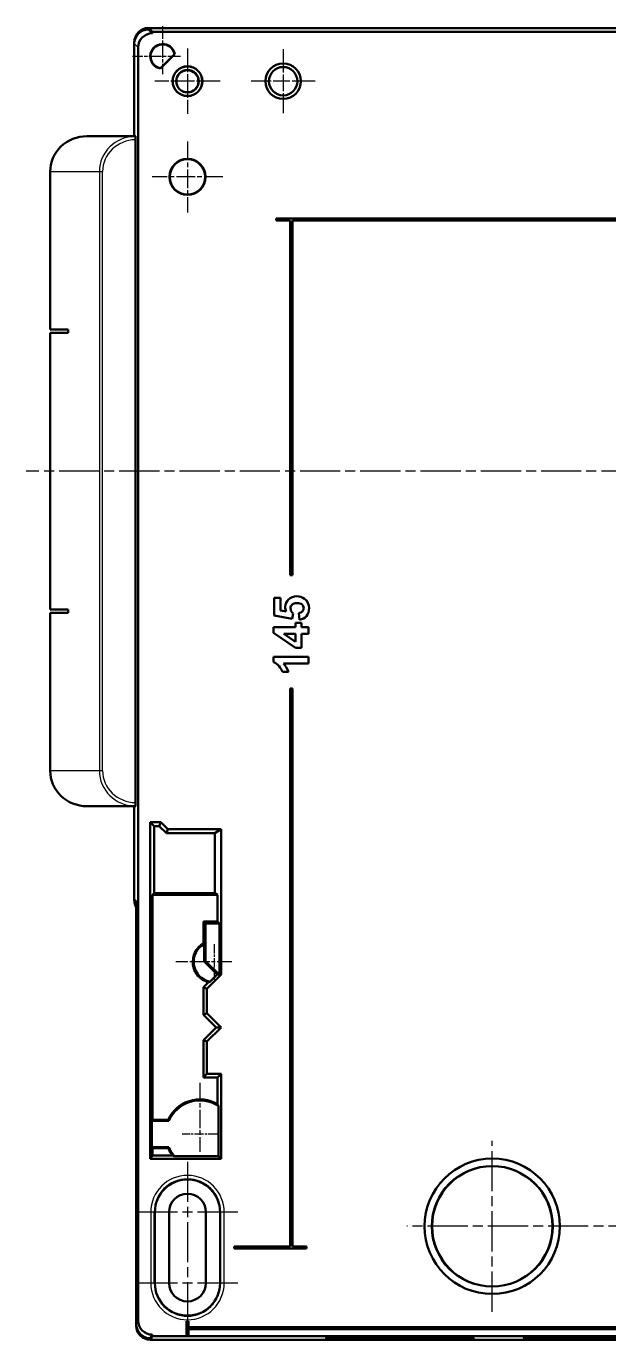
# Model space of a CAD drawing. Header units: millimetres. Extents: x 1 to 1188, y 1 to 840.
# Drawn here: x 881.7 to 963.9, y 304.7 to 490 of the extents above; entities that cross this region are included whole.
import ezdxf

# ---------------------------------------------------------------- set-up
doc = ezdxf.new("R2010")
doc.units = ezdxf.units.MM
doc.linetypes.add('CHAIN', pattern=[0.3543, 0.2362, -0.0295, 0.0591, -0.0295])
doc.linetypes.add('DASH_DOT', pattern=[0.37, 0.24, -0.06, 0.01, -0.06])
for name, color, linetype, lineweight in [('Mittellinie (ISO)', 1, 'DASH_DOT', 25), ('Mittelpunktmarkierung (ISO)', 1, 'DASH_DOT', 25), ('Sichtbar (ISO)', 7, 'Continuous', 50), ('Sichtbar schmal (ISO)', 1, 'Continuous', 25)]:
    doc.layers.add(name, color=color, linetype=linetype, lineweight=lineweight)

msp = doc.modelspace()

# ---------------------------------------------------------------- linework, layer by layer
at = {"layer": 'Mittellinie (ISO)', "linetype": 'CHAIN', "ltscale": 23.990969}
for p, q in [((1130.0196302, 427.2475709), (881.7241443, 427.2475709)), ((904.4657795, 329.8475709), (904.4657795, 305.6475709)), ((1071.5157795, 320.7475709), (935.4157795, 320.7475709))]:
    msp.add_line(p, q, dxfattribs=at)
at = {"layer": 'Mittelpunktmarkierung (ISO)', "linetype": 'CHAIN', "ltscale": 7.50055}
for p, q in [((900.9657795, 489.9975709), (900.9657795, 483.2475709)), ((903.4657795, 485.7475709), (896.7157795, 485.7475709))]:
    msp.add_line(p, q, dxfattribs=at)
at = {"layer": 'Mittelpunktmarkierung (ISO)', "linetype": 'CHAIN', "ltscale": 10.223008}
for p, q in [((904.4657795, 486.8475709), (904.4657795, 477.6475709)), ((909.0657795, 482.2475709), (899.8657795, 482.2475709))]:
    msp.add_line(p, q, dxfattribs=at)
at = {"layer": 'Mittelpunktmarkierung (ISO)', "linetype": 'CHAIN', "ltscale": 10.000767}
for p, q in [((917.9657795, 486.7475709), (917.9657795, 477.7475709)), ((922.4657795, 482.2475709), (913.4657795, 482.2475709))]:
    msp.add_line(p, q, dxfattribs=at)
at = {"layer": 'Mittelpunktmarkierung (ISO)', "linetype": 'CHAIN', "ltscale": 11.111974}
for p, q in [((904.4657795, 473.7475709), (904.4657795, 463.7475709)), ((909.4657795, 468.7475709), (899.4657795, 468.7475709))]:
    msp.add_line(p, q, dxfattribs=at)
at = {"layer": 'Mittelpunktmarkierung (ISO)', "linetype": 'CHAIN', "ltscale": 5.555937}
for p, q in [((908.2157795, 360.5475709), (908.2157795, 355.5475709)), ((908.7157795, 333.7475709), (903.7157795, 333.7475709))]:
    msp.add_line(p, q, dxfattribs=at)
at = {"layer": 'Mittelpunktmarkierung (ISO)', "linetype": 'CHAIN', "ltscale": 8.744088}
msp.add_line((910.7157795, 358.0475709), (902.8466925, 358.0475709), dxfattribs=at)
at = {"layer": 'Mittelpunktmarkierung (ISO)', "linetype": 'CHAIN', "ltscale": 10.835986}
msp.add_line((906.2157795, 340.9992028), (906.2157795, 331.2475709), dxfattribs=at)
at = {"layer": 'Mittelpunktmarkierung (ISO)', "linetype": 'CHAIN', "ltscale": 23.990969}
for p, q in [((947.4657795, 308.6975709), (947.4657795, 332.7975709)), ((911.5657795, 322.7475709), (897.3657795, 322.7475709)), ((911.5657795, 312.7475709), (897.3657795, 312.7475709))]:
    msp.add_line(p, q, dxfattribs=at)
at = {"layer": 'Sichtbar (ISO)'}
for p, q in [((898.9630385, 489.7475709), (1107.9685204, 489.7475709)), ((898.9657307, 489.5475709), (898.9757795, 489.5475709)), ((898.9757795, 489.5475709), (898.9757795, 489.7475709)), ((1107.9557795, 489.7475709), (898.9757795, 489.7475709)), ((898.9757795, 489.7475709), (899.5133496, 489.2100008)), ((898.9757795, 489.5475709), (899.5133496, 489.0100008)), ((899.5133496, 489.2100008), (1107.4182093, 489.2100008)), ((899.5133496, 489.2100008), (899.5133496, 489.0100008)), ((896.9657795, 474.4975709), (896.9657795, 487.7503118)), ((896.9657795, 487.5476196), (896.9657795, 474.4975709)), ((899.5133496, 489.0100008), (899.5033009, 489.0100008)), ((897.5033496, 307.4642219), (897.5033496, 487.0100495)), ((900.6398802, 484.0815065), (902.6318438, 486.0734702)), ((902.6883911, 486.0559689), (900.6573815, 484.0249593)), ((897.134296, 474.4975709), (890.276135, 474.4975709)), ((896.9657795, 474.4878941), (896.9657795, 474.4904266)), ((896.9657795, 474.4904266), (896.9657795, 474.4878941)), ((893.4254844, 472.8975709), (893.4266228, 472.8975709)), ((897.1401403, 380.4981807), (897.1401403, 473.9969611)), ((885.0997541, 469.4975709), (885.0997541, 447.2475709)), ((916.9657795, 462.8975709), (973.1657795, 462.8975709)), ((916.9657795, 462.5975709), (916.9657795, 462.8975709)), ((918.9657795, 462.5975709), (916.9657795, 462.5975709)), ((918.9657795, 412.5975709), (918.9657795, 462.5975709)), ((919.2657795, 462.5975709), (919.2657795, 412.5975709)), ((991.4657795, 462.5975709), (919.2657795, 462.5975709)), ((885.0997541, 447.2475709), (887.6452714, 447.2475709)), ((887.6452714, 446.7475709), (885.0997541, 446.7475709)), ((885.0997541, 446.7475709), (885.0997541, 407.7475709)), ((887.6452714, 447.2475709), (887.6452714, 446.7475709)), ((918.9657795, 412.5975709), (919.2657795, 412.5975709)), ((885.0997541, 407.7475709), (887.6452714, 407.7475709)), ((887.6452714, 407.7475709), (887.6452714, 407.2475709)), ((916.7026198, 406.8988401), (916.7026198, 409.38047)), ((916.7026198, 409.38047), (917.5810433, 409.38047)), ((917.5810433, 409.38047), (917.5810433, 407.610263)), ((917.5810433, 407.610263), (918.4127067, 407.4633024)), ((887.6452714, 407.2475709), (885.0997541, 407.2475709)), ((885.0997541, 407.2475709), (885.0997541, 384.9975709)), ((919.25105, 406.4178782), (916.7026198, 406.8988401)), ((919.3612705, 407.1794012), (919.25105, 406.4178782)), ((919.7219919, 405.2355135), (919.7219919, 405.8433959)), ((919.7219919, 405.8433959), (920.5469752, 405.8433959)), ((920.2730941, 406.3043177), (920.1762337, 407.2395215)), ((920.5469752, 405.8433959), (920.5469752, 405.2355135)), ((916.6157795, 404.4472703), (916.6157795, 405.2355135)), ((916.6157795, 405.2355135), (919.7219919, 405.2355135)), ((919.7253319, 402.3230218), (916.6157795, 404.4472703)), ((918.0486452, 404.3270298), (919.7219919, 403.2014453)), ((919.7219919, 404.3270298), (918.0486452, 404.3270298)), ((919.7219919, 403.2014453), (919.7219919, 404.3270298)), ((920.5469752, 405.2355135), (921.5322791, 405.2355135)), ((920.5469752, 404.3270298), (920.5469752, 402.3230218)), ((921.5322791, 404.3270298), (920.5469752, 404.3270298)), ((921.5322791, 405.2355135), (921.5322791, 404.3270298)), ((920.5469752, 402.3230218), (919.7253319, 402.3230218)), ((916.6157795, 400.3223538), (916.6157795, 401.0838768)), ((916.6157795, 401.0838768), (921.5322791, 401.0838768)), ((921.5322791, 400.1453331), (917.995205, 400.1453331)), ((921.5322791, 401.0838768), (921.5322791, 400.1453331)), ((918.7066278, 398.9329082), (917.8549244, 398.9329082)), ((919.2657795, 396.5975709), (918.9657795, 396.5975709)), ((918.9657795, 317.8975709), (918.9657795, 396.5975709)), ((919.2657795, 396.5975709), (919.2657795, 317.8975709)), ((890.276135, 379.9975709), (897.134296, 379.9975709)), ((893.4266231, 381.5975709), (893.4254845, 381.5975709)), ((896.9657795, 380.0047152), (896.9657795, 380.0072477)), ((896.9657795, 380.0072477), (896.9657795, 380.0047152)), ((896.9657795, 366.74483), (896.9657795, 379.9975709)), ((896.9657795, 379.9975709), (896.9657795, 366.9477171)), ((899.2157795, 377.7475709), (900.7157795, 377.7475709)), ((899.2157795, 330.2475709), (899.2157795, 377.7475709)), ((899.2157795, 377.7475709), (899.7699356, 377.1934148)), ((900.4862405, 377.1934148), (899.7699356, 377.1934148)), ((899.7699356, 377.1934148), (899.7699356, 367.7475709)), ((900.4862405, 377.1934148), (900.7157795, 377.7475709)), ((901.4862405, 376.1934148), (900.4862405, 377.1934148)), ((900.7157795, 377.7475709), (901.7157795, 376.7475709)), ((901.7157795, 376.7475709), (901.4862405, 376.1934148)), ((908.3290946, 376.1934148), (901.4862405, 376.1934148)), ((901.7157795, 376.7475709), (909.2157795, 376.7475709)), ((909.2157795, 376.7475709), (908.3290946, 376.1934148)), ((908.3290946, 367.7475709), (908.3290946, 376.1934148)), ((909.2157795, 376.7475709), (909.2157795, 356.2475709)), ((899.5299467, 367.507582), (899.7699356, 367.7475709)), ((908.713092, 367.507582), (899.5299467, 367.507582)), ((899.5299467, 367.507582), (899.5299467, 335.7475709)), ((899.7699356, 367.7475709), (908.3290946, 367.7475709)), ((908.713092, 367.507582), (908.3290946, 367.7475709)), ((908.713092, 363.7502584), (908.713092, 367.507582)), ((897.2450367, 366.6684599), (897.2450367, 306.9475709)), ((897.2157795, 363.2475709), (897.2157795, 306.7398919)), ((906.713092, 360.6440936), (906.713092, 363.7502584)), ((906.713092, 363.7502584), (908.713092, 363.7502584)), ((907.0063264, 363.457024), (906.713092, 363.7502584)), ((907.0063264, 358.1608126), (907.0063264, 363.457024)), ((907.0063264, 363.457024), (909.0063264, 363.457024)), ((908.713092, 363.7502584), (909.0063264, 363.457024)), ((909.0063264, 356.3343292), (909.0063264, 363.457024)), ((906.8178185, 358.0827301), (906.8178185, 360.553038)), ((907.0063264, 358.1608126), (906.8178185, 358.0827301)), ((908.6529777, 356.2475709), (906.8178185, 358.0827301)), ((908.919568, 356.2475709), (907.0063264, 358.1608126)), ((909.2157795, 356.2475709), (907.2157795, 354.2475709)), ((907.6418757, 355.2364689), (908.6529777, 356.2475709)), ((908.919568, 356.2475709), (908.6529777, 356.2475709)), ((908.919568, 356.2475709), (909.0063264, 356.3343292)), ((909.2157795, 356.2475709), (909.0063264, 356.3343292)), ((906.713092, 354.4557909), (907.4139988, 355.1566977)), ((906.713092, 350.5893509), (906.713092, 354.4557909)), ((907.2157795, 354.2475709), (906.713092, 354.4557909)), ((907.2157795, 354.2475709), (907.2157795, 350.7975709)), ((907.2157795, 350.7975709), (906.713092, 350.5893509)), ((908.504872, 348.7975709), (906.713092, 350.5893509)), ((907.2157795, 350.7975709), (909.2157795, 348.7975709)), ((906.713092, 347.0057909), (908.504872, 348.7975709)), ((909.2157795, 348.7975709), (907.2157795, 346.7975709)), ((908.504872, 348.7975709), (909.2157795, 348.7975709)), ((906.713092, 341.7448834), (906.713092, 347.0057909)), ((907.2157795, 346.7975709), (906.713092, 347.0057909)), ((907.2157795, 346.7975709), (907.2157795, 342.2475709)), ((907.2157795, 342.2475709), (906.713092, 341.7448834)), ((908.713092, 341.7448834), (906.713092, 341.7448834)), ((907.2157795, 342.2475709), (909.2157795, 342.2475709)), ((909.2157795, 342.2475709), (908.713092, 341.7448834)), ((908.713092, 337.9634255), (908.713092, 341.7448834)), ((909.2157795, 342.2475709), (909.2157795, 330.2475709)), ((908.8317821, 337.7142492), (908.8317821, 330.6315683)), ((899.4557683, 335.5992028), (899.5299467, 335.7475709)), ((899.4557683, 331.895939), (899.4557683, 335.5992028)), ((899.4557683, 335.5992028), (901.8397693, 335.5992028)), ((899.5299467, 335.7475709), (901.7425256, 335.7475709)), ((897.2694902, 333.6968981), (897.2973712, 333.6966526)), ((897.2765327, 334.6967599), (897.291011, 334.6785349)), ((897.2973772, 333.7585499), (897.2973772, 333.7365919)), ((897.291011, 332.8166069), (897.2764967, 332.7983366)), ((899.5299467, 331.7475709), (899.4557683, 331.895939)), ((901.8397693, 331.895939), (899.4557683, 331.895939)), ((899.5299467, 331.7475709), (899.5299467, 330.7502584)), ((901.7425256, 331.7475709), (899.5299467, 331.7475709)), ((899.2157795, 330.2475709), (899.5299467, 330.7502584)), ((909.2157795, 330.2475709), (899.2157795, 330.2475709)), ((899.5299467, 330.7502584), (902.3394258, 330.7502584)), ((908.8317821, 330.6315683), (902.6285056, 330.6315683)), ((909.2157795, 330.2475709), (908.8317821, 330.6315683)), ((899.8657795, 312.7475709), (899.8657795, 322.7475709)), ((901.8657795, 322.7475709), (901.8657795, 312.7475709)), ((907.0657795, 312.7475709), (907.0657795, 322.7475709)), ((909.0657795, 322.7475709), (909.0657795, 312.7475709)), ((911.0657795, 317.5975709), (911.0657795, 317.8975709)), ((911.0657795, 317.8975709), (918.9657795, 317.8975709)), ((921.2657795, 317.5975709), (911.0657795, 317.5975709)), ((919.2657795, 317.8975709), (921.2657795, 317.8975709)), ((921.2657795, 317.8975709), (921.2657795, 317.5975709)), ((904.3157795, 307.3642219), (904.6157795, 307.3642219)), ((904.3157795, 305.3642219), (904.3157795, 307.3642219)), ((904.6157795, 307.3642219), (904.6157795, 306.5142219)), ((904.6157795, 306.5142219), (995.9657795, 306.5142219)), ((995.9657795, 306.2142219), (904.6157795, 306.2142219)), ((904.6157795, 306.2142219), (904.6157795, 305.3642219)), ((899.2480553, 304.7475709), (899.2081004, 304.7475709)), ((899.2448905, 304.9475709), (899.2480553, 304.9475709)), ((899.2480553, 304.9475709), (899.5063682, 305.4642219)), ((899.5063682, 305.2642219), (899.2480553, 304.7475709)), ((899.2480553, 304.9475709), (899.2480553, 304.7475709)), ((899.2480553, 304.7475709), (1107.6835037, 304.7475709)), ((899.5032034, 305.4642219), (899.5063682, 305.4642219)), ((899.5063682, 305.4642219), (899.5063682, 305.2642219)), ((1107.4251908, 305.2642219), (899.5063682, 305.2642219)), ((904.6157795, 305.3642219), (904.3157795, 305.3642219)), ((925.077013, 304.9986816), (925.0714012, 305.0628246)), ((943.8596762, 305.0628384), (943.8540918, 304.999005)), ((952.9770211, 304.9988542), (952.9716834, 305.0598649))]:
    msp.add_line(p, q, dxfattribs=at)
for centre, radius in [((904.4657795, 482.2475709), 2.1), ((904.4657795, 482.2475709), 2.0847283), ((904.4657795, 482.2475709), 1.6), ((904.4657795, 482.2475709), 1.5629115), ((917.9657795, 482.2475709), 2.5), ((917.9657795, 482.2475709), 2), ((904.4657795, 468.7475709), 2.5436377), ((904.4657795, 468.7475709), 2.5), ((947.4657795, 320.7475709), 9.55), ((947.4657795, 320.7475709), 8.4900272)]:
    msp.add_circle(centre, radius, dxfattribs=at)
for centre, radius, start, end in [((900.9657795, 485.7475709), 1.75, 10.150095421, 259.849904579), ((900.9657795, 485.7475709), 1.6976398, 11.067891005, 258.932108995), ((893.9657795, 467.2475709), 4.658433, 107.516477032, 107.520618383), ((893.9657795, 387.2475709), 4.658433, 252.479381591, 252.483517224), ((908.2157795, 358.0475709), 3, 120.059285403, 254.498701283), ((908.2157795, 358.0475709), 2.869087, 119.159952513, 258.461280142), ((906.2157795, 333.7475709), 4.9, 59.359106923, 155.910493888), ((906.2157795, 333.7475709), 4.7516319, 56.595367286, 157.065200836), ((906.2157795, 333.7475709), 4.9, 204.089506112, 217.712267247), ((906.2157795, 333.7475709), 4.7516319, 202.934799164, 220.978459389), ((904.4657795, 322.7475709), 4.6, 0, 180), ((904.4657795, 322.7475709), 2.6, 0, 180), ((904.4657795, 312.7475709), 4.6, 180, 0), ((904.4657795, 312.7475709), 2.6, 180, 0), ((899.2080903, 306.7398817), 1.9923108, 179.999707513, 270.000292487)]:
    msp.add_arc(centre, radius, start, end, dxfattribs=at)
for centre, major_axis, ratio, start_param, end_param in [((898.9685242, 487.7448262), (-1.4180925, 1.4180925), 0.9972646886, 5.4991566717, 7.0672139427), ((898.9658282, 487.5475222), (-1.4142825, 1.4142825), 0.9999512632, 5.4978115128, 7.0685591016), ((899.5033984, 487.009952), (-1.4142825, 1.4142825), 0.9999512632, 5.4978115128, 7.0685591016), ((890.276135, 469.4975709), (-5.1763809, 0), 0.9659258263, 4.7123889804, 6.2831853072), ((897.134296, 469.4975709), (0, 5), 0.0255672469, 6.2626071671, 6.2831853072), ((890.276135, 384.9975709), (-5.1763809, 0), 0.9659258263, 0, 1.5707963268), ((897.134296, 384.9975709), (0, 5), 0.0255672469, 3.1415926536, 3.1621707937), ((898.9658282, 366.9476196), (1.4142825, -1.4142825), 0.9999512632, 3.926966448, 4.4617581803), ((898.9685242, 366.7503156), (-1.4180925, -1.4180925), 0.9972646886, 5.4991566717, 6.0335795083), ((898.2171518, 363.2475709), (-1.0013723, 0), 0.9986295348, 6.0408610881, 6.2831853072), ((897.2764723, 333.6967598), (-0.000001, 1.0000388), 0.006981851, 6.2743968605, 7.8538433488), ((897.2909545, 333.758536), (0.0000001, 0.9200344), 0.0069810097, 4.7124040783, 6.2743979387), ((897.2909545, 333.7366058), (0.0000001, -0.9200344), 0.0069810097, 0.0087873685, 1.5707812289), ((899.2450854, 306.9477659), (-0.8945013, -1.7890898), 0.9998781618, 5.1760658316, 6.7467646848), ((899.5033984, 307.4644169), (-0.8945013, -1.7890898), 0.9998781618, 5.1760658316, 6.7467646848)]:
    msp.add_ellipse(centre, major_axis=major_axis, ratio=ratio, start_param=start_param, end_param=end_param, dxfattribs=at)
for centre, major_axis in [((934.4657795, 304.9989146), (10.45, 0)), ((961.4657795, 304.9989146), (9.55, 0))]:
    msp.add_ellipse(centre, major_axis=major_axis, ratio=0.0139635414, dxfattribs=at)
for points, weights in [([(902.6883911, 486.0559689), (902.6599378, 486.0648992), (902.6318438, 486.0734702)], [0.999999999919, 0.999999999546, 0.999999999917]), ([(900.6573815, 484.0249593), (900.6484511, 484.0534126), (900.6398802, 484.0815065)], [0.999999999908, 0.999999999486, 0.999999999906]), ([(906.8178185, 360.553038), (906.7663898, 360.5979611), (906.713092, 360.6440936)], [24.7609731375, 24.5464059223, 24.3279296749]), ([(907.4139988, 355.1566977), (907.5299826, 355.1954098), (907.6418757, 355.2364689)], [8.80155257832, 8.82849298315, 8.85333417975]), ([(908.713092, 337.9634255), (908.7742442, 337.838353), (908.8317821, 337.7142492)], [5.72187714758, 5.73372923848, 5.74492573667]), ([(902.6285056, 330.6315683), (902.4844967, 330.6886148), (902.3394258, 330.7502584)], [5.44337857526, 5.43352744289, 5.42292246254])]:
    msp.add_rational_spline(points, weights, degree=2, dxfattribs=at)
for points, knots in [([(897.1401403, 473.9969611), (897.1401392, 474.0312065), (897.1401142, 474.0653961), (897.14002, 474.1323253), (897.1399508, 474.1650625), (897.1397006, 474.2527476), (897.139474, 474.3047092), (897.1389095, 474.3917241), (897.1385731, 474.4266183), (897.1380068, 474.4650063), (897.1377963, 474.4755797), (897.1373661, 474.4899667), (897.1371465, 474.4937829), (897.1369011, 474.4965118)], [0.000001278768, 0.000001278768, 0.000001278768, 0.000001278768, 0.010274991258, 0.010274991258, 0.02055131032, 0.02055131032, 0.039033734892, 0.039033734892, 0.057496282362, 0.057496282362, 0.06770377942, 0.06770377942, 0.077906803462, 0.077906803462, 0.077906803462, 0.077906803462]), ([(897.1369011, 379.99863), (897.1371465, 380.0013589), (897.1373662, 380.0051766), (897.1377964, 380.0195689), (897.138007, 380.0301462), (897.1385733, 380.0685428), (897.1389097, 380.1034398), (897.1394741, 380.1904581), (897.1397007, 380.2424204), (897.1399508, 380.3301028), (897.14002, 380.3628357), (897.1401142, 380.4297556), (897.1401392, 380.4639402), (897.1401403, 380.4981807)], [0.000000310776, 0.000000310776, 0.000000310776, 0.000000310776, 0.010222898394, 0.010222898394, 0.020449966181, 0.020449966181, 0.038943915391, 0.038943915391, 0.057457453032, 0.057457453032, 0.067749653131, 0.067749653131, 0.078039240801, 0.078039240801, 0.078039240801, 0.078039240801]), ([(897.2764967, 332.7983366), (897.2756428, 332.7972617), (897.274789, 332.8196904), (897.2739893, 332.8625889), (897.2731785, 332.9060849), (897.2724219, 332.9707), (897.271777, 333.053453), (897.2711322, 333.1361988), (897.2706009, 333.23683), (897.2702103, 333.3475135), (897.2698256, 333.4564984), (897.2695766, 333.5754061), (897.2694902, 333.6968981)], [-0.14775303418, -0.14775303418, -0.14775303418, -0.14775303418, -0.11105367615, -0.11105367615, -0.11105367615, -0.07384324743, -0.07384324743, -0.07384324743, -0.03663612007, -0.03663612007, -0.03663612007, 0, 0, 0, 0]), ([(934.4657795, 304.86781), (934.3356176, 304.86781), (934.207386, 304.8678496), (934.0810599, 304.8679249), (932.7167403, 304.8687389), (931.5029873, 304.873643), (930.4698921, 304.8804142), (929.710452, 304.8853918), (928.7113871, 304.8938561), (927.8267589, 304.9062103), (927.7601923, 304.9071399), (927.6942944, 304.9080894), (927.6291808, 304.9090579), (926.694929, 304.9229531), (926.0734166, 304.9383036), (925.6744102, 304.9532255), (925.3854033, 304.9640337), (925.0947988, 304.9797147), (925.0778372, 304.9971278), (925.0764241, 304.9985786), (925.0768077, 305.0000393), (925.0790349, 305.0015074), (925.1079297, 305.0205547), (925.4326116, 305.0375894), (925.8948168, 305.0521451), (926.2317533, 305.0627558), (926.7986981, 305.0764627), (927.6330121, 305.0888248), (927.7173734, 305.0900748), (927.8042399, 305.0913104), (927.8934663, 305.0925279), (928.8686217, 305.1058341), (929.953585, 305.1148244), (931.012539, 305.1207014), (931.7545188, 305.1248193), (932.8209244, 305.1290656), (934.0177479, 305.129863), (934.1643199, 305.1299606), (934.3125586, 305.1300088), (934.4619589, 305.1300055), (935.1896738, 305.1299895), (935.9164862, 305.1287514), (936.6241881, 305.1263847), (937.3983892, 305.1237957), (938.0765419, 305.1201334), (938.6720513, 305.115991), (939.4244136, 305.1107574), (940.1788362, 305.103763), (940.8626368, 305.0948747), (941.0856942, 305.0919753), (941.3008451, 305.0888819), (941.506199, 305.0856103), (942.4006644, 305.0713598), (942.9874464, 305.055854), (943.3533591, 305.0408646), (943.6152873, 305.0301348), (943.7955639, 305.0182303), (943.8420466, 305.005686), (943.8596166, 305.0009443), (943.8580977, 304.9961219), (943.8366105, 304.9912592), (943.7531907, 304.9723807), (943.3898864, 304.9556264), (942.8957131, 304.941404), (942.5133627, 304.9303999), (942.0591527, 304.9210781), (941.5607012, 304.9130473), (941.2955148, 304.9087748), (941.0175721, 304.9048753), (940.7283857, 304.901283), (939.7185406, 304.8887384), (938.618389, 304.8804254), (937.5527415, 304.8751916), (936.7546689, 304.871272), (936.0083825, 304.8692265), (935.3145229, 304.868347), (935.0228601, 304.8679773), (934.7403216, 304.86781), (934.4657795, 304.86781)], [-5.5447566649, -5.5447566649, -5.5447566649, -5.5447566649, -5.4481408424, -5.4481408424, -5.4481408424, -4.4046911908, -4.4046911908, -4.4046911908, -3.6376394373, -3.6376394373, -3.6376394373, -3.579920223, -3.579920223, -3.579920223, -2.751763695, -2.751763695, -2.751763695, -2.1519163824, -2.1519163824, -2.1519163824, -2.1019409271, -2.1019409271, -2.1019409271, -1.4535614458, -1.4535614458, -1.4535614458, -0.9809084605, -0.9809084605, -0.9809084605, -0.9331163284, -0.9331163284, -0.9331163284, -0.4107957709, -0.4107957709, -0.4107957709, -0.0448201476, -0.0448201476, -0.0448201476, 0, 0, 0, 0.2183147413, 0.2183147413, 0.2183147413, 0.4571433985, 0.4571433985, 0.4571433985, 0.7588778237, 0.7588778237, 0.7588778237, 0.8573042968, 0.8573042968, 0.8573042968, 1.286023056, 1.286023056, 1.286023056, 1.592909206, 1.592909206, 1.592909206, 1.7089093279, 1.7089093279, 1.7089093279, 2.1592566619, 2.1592566619, 2.1592566619, 2.5076981978, 2.5076981978, 2.5076981978, 2.6930761725, 2.6930761725, 2.6930761725, 3.3404201758, 3.3404201758, 3.3404201758, 3.8252217272, 3.8252217272, 3.8252217272, 4.0290072773, 4.0290072773, 4.0290072773, 4.0290072773]), ([(961.4657795, 304.8803772), (961.3264426, 304.8803772), (961.1853369, 304.8804275), (961.0428538, 304.8805309), (959.8187139, 304.8814188), (958.7215262, 304.8859498), (957.7840608, 304.8922366), (957.0809695, 304.8969516), (956.1922076, 304.9047185), (955.4081238, 304.9158722), (955.3506163, 304.9166903), (955.2936934, 304.9175249), (955.2374423, 304.9183753), (954.4049831, 304.9309605), (953.8475532, 304.9449261), (953.492257, 304.9585879), (953.1132298, 304.9731622), (952.9632452, 304.9874827), (952.9779908, 305.0007503), (952.978409, 305.0011266), (952.9789609, 305.0015021), (952.9796443, 305.0018766), (953.0109023, 305.0190098), (953.3099457, 305.0344464), (953.7386137, 305.0476981), (954.2092975, 305.0622486), (954.839177, 305.0742144), (955.532749, 305.0836858), (955.548459, 305.0839003), (955.5642078, 305.0841136), (955.5799946, 305.0843257), (956.4474379, 305.0959806), (957.4144108, 305.1039139), (958.3647635, 305.1091268), (959.4337198, 305.1149903), (960.4879917, 305.1174252), (961.4623751, 305.1174437), (961.5225778, 305.1174448), (961.5827602, 305.1174366), (961.6429116, 305.1174191), (962.2782098, 305.117234), (962.9077213, 305.1160071), (963.5191975, 305.1138434), (964.2483947, 305.1112631), (964.8903592, 305.1075949), (965.4541377, 305.1034183), (966.0709856, 305.0988487), (966.8991449, 305.0912434), (967.6449954, 305.080185), (967.7441816, 305.0787144), (967.8418225, 305.0771877), (967.9373719, 305.075609), (968.7282368, 305.0625425), (969.2424882, 305.048279), (969.5557825, 305.0344394), (969.7823537, 305.0244308), (969.9869383, 305.0103992), (969.9498239, 304.9949396), (969.9463065, 304.9934745), (969.9407171, 304.9919987), (969.9330012, 304.9905154), (969.8441404, 304.9734321), (969.4957963, 304.9582037), (969.02509, 304.9452428), (968.6094575, 304.9337983), (968.0008171, 304.9217851), (967.2096669, 304.9116331), (967.1721926, 304.9111523), (967.134341, 304.9106756), (967.0961236, 304.9102034), (966.1806723, 304.8988909), (965.1732335, 304.8914169), (964.1914055, 304.8867492), (963.5060078, 304.8834907), (962.5382739, 304.8803772), (961.4657795, 304.8803772)], [-1.5684246883, -1.5684246883, -1.5684246883, -1.5684246883, -1.5487762593, -1.5487762593, -1.5487762593, -1.3799673181, -1.3799673181, -1.3799673181, -1.2533620122, -1.2533620122, -1.2533620122, -1.2440763336, -1.2440763336, -1.2440763336, -1.1066577643, -1.1066577643, -1.1066577643, -0.9600607394, -0.9600607394, -0.9600607394, -0.9559031792, -0.9559031792, -0.9559031792, -0.7657347915, -0.7657347915, -0.7657347915, -0.5569270937, -0.5569270937, -0.5569270937, -0.552197431, -0.552197431, -0.552197431, -0.2923152964, -0.2923152964, -0.2923152964, 0, 0, 0, 0.0180608031, 0.0180608031, 0.0180608031, 0.2088128028, 0.2088128028, 0.2088128028, 0.4362882654, 0.4362882654, 0.4362882654, 0.6851763501, 0.6851763501, 0.6851763501, 0.7182744727, 0.7182744727, 0.7182744727, 0.9922282494, 0.9922282494, 0.9922282494, 1.1903487634, 1.1903487634, 1.1903487634, 1.2091251957, 1.2091251957, 1.2091251957, 1.4253676885, 1.4253676885, 1.4253676885, 1.6163092202, 1.6163092202, 1.6163092202, 1.6253535231, 1.6253535231, 1.6253535231, 1.8419989842, 1.8419989842, 1.8419989842, 1.9932355681, 1.9932355681, 1.9932355681, 1.9932355681])]:
    msp.add_open_spline(points, degree=3, knots=knots, dxfattribs=at)
for points, degree in [([(918.7099679, 409.1633692), (919.0127958, 409.452837), (919.405804, 409.5975709), (919.8889926, 409.5975709)], 3), ([(919.8889926, 409.5975709), (920.2920209, 409.5975709), (920.651629, 409.4806704), (920.9678169, 409.2468695)], 3), ([(918.255726, 408.1045849), (918.255726, 408.5209732), (918.40714, 408.8739013), (918.7099679, 409.1633692)], 3), ([(918.4127067, 407.4633024), (918.3080529, 407.6726098), (918.255726, 407.8863707), (918.255726, 408.1045849)], 3), ([(919.2293399, 408.4302362), (919.0790393, 408.2955223), (919.003889, 408.1201716), (919.003889, 407.9041841)], 3), ([(919.003889, 407.9041841), (919.003889, 407.6347564), (919.1230162, 407.3931621), (919.3612705, 407.1794012)], 3), ([(919.9056926, 408.632307), (919.6050914, 408.632307), (919.3796405, 408.5649501), (919.2293399, 408.4302362)], 3), ([(920.6254655, 408.4285662), (920.4662582, 408.5643934), (920.2263339, 408.632307), (919.9056926, 408.632307)], 3), ([(920.8642765, 407.9309042), (920.8642765, 408.1268517), (920.7846728, 408.292739), (920.6254655, 408.4285662)], 3), ([(920.6789057, 407.4766624), (920.8024863, 407.6080363), (920.8642765, 407.7594502), (920.8642765, 407.9309042)], 3), ([(920.9678169, 409.2468695), (921.399792, 408.9284549), (921.6157794, 408.4864598), (921.6157795, 407.9208842)], 3), ([(921.6157795, 407.9208842), (921.6157794, 407.468869), (921.4944257, 407.1003542), (921.251718, 406.8153398)], 3), ([(920.1762337, 407.2395215), (920.3877679, 407.2662416), (920.5553252, 407.3452885), (920.6789057, 407.4766624)], 3), ([(921.251718, 406.8153398), (921.0090104, 406.5303253), (920.6828024, 406.3599846), (920.2730941, 406.3043177)], 3), ([(917.3990126, 399.7311714), (917.1752317, 400.0184126), (916.914154, 400.2154734), (916.6157795, 400.3223538)], 3), ([(917.995205, 400.1453331), (918.3158463, 399.802425), (918.5529872, 399.3982834), (918.7066278, 398.9329082)], 3), ([(917.8549244, 398.9329082), (917.7747641, 399.1778425), (917.6227935, 399.4439303), (917.3990126, 399.7311714)], 3), ([(901.7425256, 335.7475709), (901.7911475, 335.6725717), (901.8397693, 335.5992028)], 2), ([(901.8397693, 331.895939), (901.7911475, 331.8225701), (901.7425256, 331.7475709)], 2)]:
    msp.add_open_spline(points, degree=degree, dxfattribs=at)
at = {"layer": 'Sichtbar schmal (ISO)'}
for p, q in [((899.5033009, 489.0100008), (898.9657307, 489.5475709)), ((896.9657795, 487.5476196), (897.5033496, 487.0100495)), ((885.0997541, 469.4975709), (892.0360314, 469.4975709)), ((892.0360314, 469.4975709), (892.0360314, 384.9975709)), ((892.0360314, 469.4975709), (892.4928263, 469.4975709)), ((892.4928263, 384.9975709), (892.4928263, 469.4975709)), ((892.0360314, 384.9975709), (885.0997541, 384.9975709)), ((892.4928263, 384.9975709), (892.0360314, 384.9975709)), ((897.2450367, 366.6684599), (896.9657795, 366.9477171)), ((899.7837088, 322.7475709), (899.2837279, 322.7475709)), ((899.2837279, 322.7475709), (899.2837279, 312.7475709)), ((899.7837088, 312.7475709), (899.7837088, 322.7475709)), ((899.7837088, 322.7475709), (899.8657795, 322.7475709)), ((909.1478501, 322.7475709), (909.0657795, 322.7475709)), ((909.6478311, 322.7475709), (909.1478501, 322.7475709)), ((909.1478501, 322.7475709), (909.1478501, 312.7475709)), ((909.6478311, 312.7475709), (909.6478311, 322.7475709)), ((899.7837088, 312.7475709), (899.2837279, 312.7475709)), ((899.7837088, 312.7475709), (899.8657795, 312.7475709)), ((909.1478501, 312.7475709), (909.0657795, 312.7475709)), ((909.6478311, 312.7475709), (909.1478501, 312.7475709)), ((897.5033496, 307.4642219), (897.2450367, 306.9475709)), ((899.2448905, 304.9475709), (899.5032034, 305.4642219))]:
    msp.add_line(p, q, dxfattribs=at)
msp.add_circle((947.4657795, 320.7475709), 8.5887711, dxfattribs=at)
for centre, radius, start, end in [((904.4657795, 322.7475709), 5.1820516, 0, 180), ((904.4657795, 322.7475709), 4.6820706, 0, 180), ((904.4657795, 312.7475709), 5.1820516, 180, 0), ((904.4657795, 312.7475709), 4.6820706, 180, 0)]:
    msp.add_arc(centre, radius, start, end, dxfattribs=at)
for centre, major_axis, ratio, start_param, end_param in [((897.2440898, 469.4975709), (-5.2080585, 0), 0.960050668, 4.7329717587, 6.2831853072), ((897.2179219, 469.4975709), (-4.7250955, 0), 0.9523616949, 4.7288511323, 6.2831853072), ((897.2440898, 384.9975709), (-5.2080585, 0), 0.960050668, 0, 1.5502135485), ((897.2179219, 384.9975709), (-4.7250955, 0), 0.9523616949, 0, 1.5543341749)]:
    msp.add_ellipse(centre, major_axis=major_axis, ratio=ratio, start_param=start_param, end_param=end_param, dxfattribs=at)

doc.saveas('drawing.dxf')
